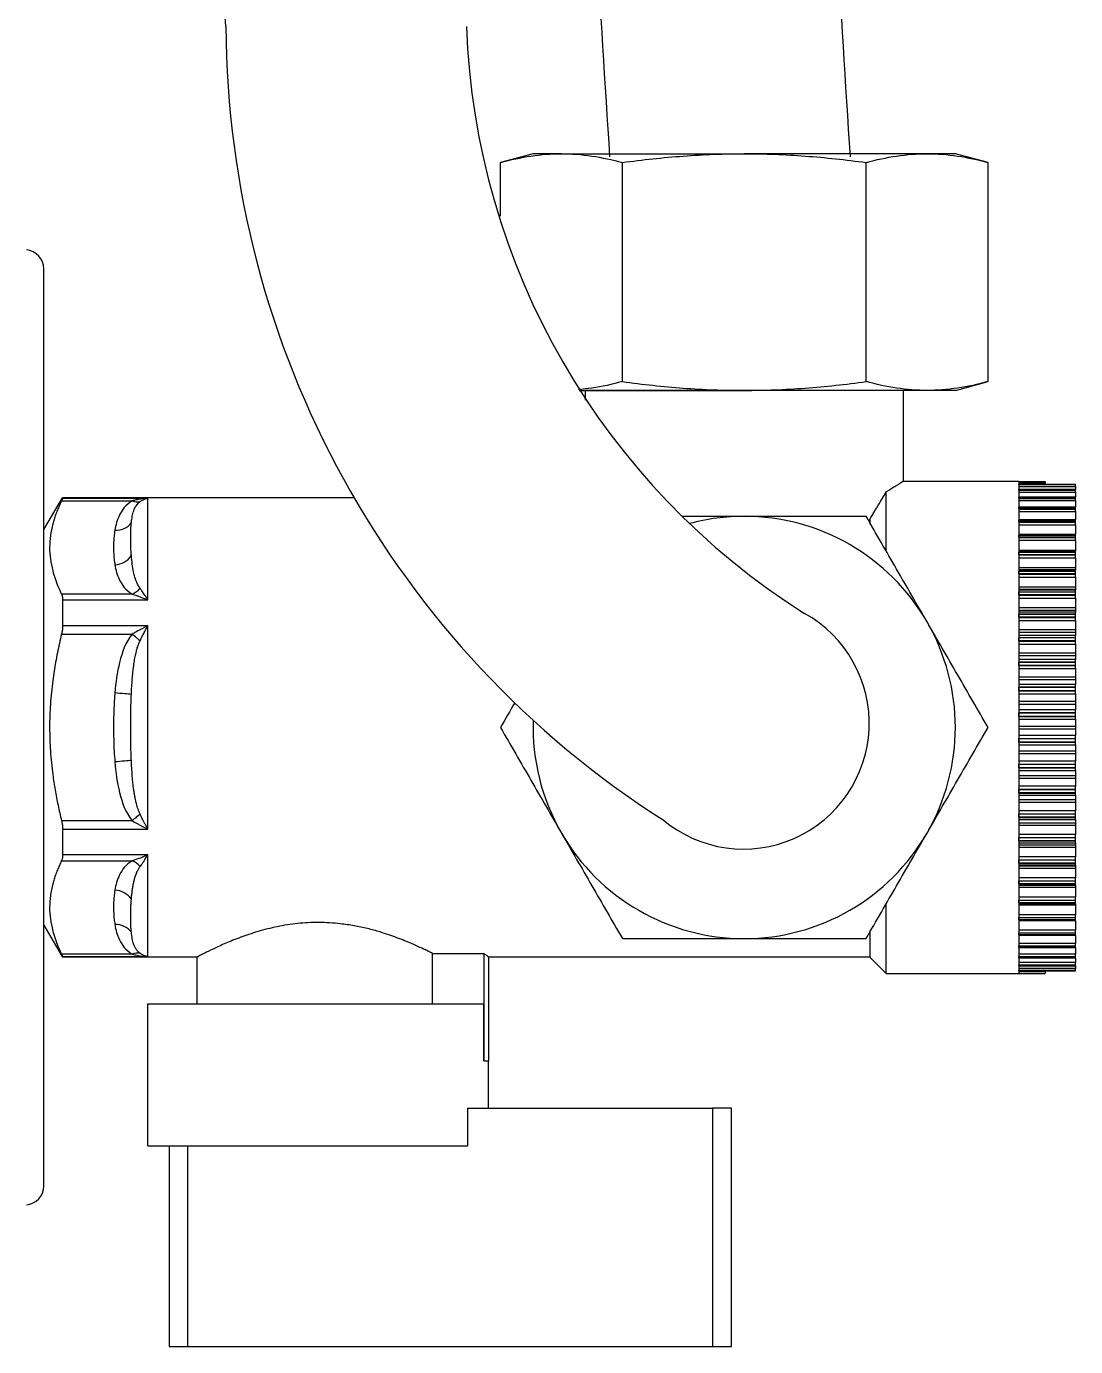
# Model space of a CAD drawing. Extents: x 2670 to 5532, y 31 to 2464.
# Drawn here: x 2901 to 2956.4, y 1462.2 to 1532 of the extents above; entities that cross this region are included whole.
import ezdxf

# ---------------------------------------------------------------- set-up
doc = ezdxf.new("R2010")
doc.units = 0
doc.header["$LTSCALE"] = 20
doc.header["$MEASUREMENT"] = 0
doc.layers.add('4', color=4, linetype='CONTINUOUS')

msp = doc.modelspace()

# ---------------------------------------------------------------- linework, layer by layer
at = {"layer": '4'}
for p, q in [((2927.79, 1525.233), (2926.066, 1524.771)), ((2929.284, 1525.233), (2927.79, 1525.233)), ((2929.284, 1525.233), (2938.94, 1525.233)), ((2948.597, 1525.233), (2938.94, 1525.233)), ((2950.09, 1525.233), (2948.597, 1525.233)), ((2951.815, 1524.771), (2950.09, 1525.233)), ((2926.066, 1521.928), (2926.066, 1524.771)), ((2932.503, 1513.195), (2932.503, 1524.771)), ((2945.378, 1513.195), (2945.378, 1524.771)), ((2951.815, 1513.195), (2951.815, 1524.771)), ((2901.94, 1470.713), (2901.94, 1519.153)), ((2950.09, 1512.733), (2951.815, 1513.195)), ((2930.219, 1512.733), (2938.94, 1512.733)), ((2947.34, 1512.733), (2930.54, 1512.733)), ((2930.54, 1512.733), (2930.54, 1512.214)), ((2948.597, 1512.733), (2938.94, 1512.733)), ((2947.34, 1512.733), (2947.34, 1507.933)), ((2950.09, 1512.733), (2948.597, 1512.733)), ((2947.34, 1507.933), (2953.44, 1507.933)), ((2953.44, 1507.933), (2953.44, 1481.933)), ((2953.44, 1507.92), (2954.84, 1507.92)), ((2953.44, 1507.91), (2953.44, 1507.92)), ((2953.44, 1507.92), (2954.84, 1507.92)), ((2954.84, 1507.91), (2953.44, 1507.91)), ((2953.44, 1507.909), (2954.84, 1507.909)), ((2953.44, 1507.829), (2954.84, 1507.829)), ((2953.44, 1507.79), (2956.44, 1507.79)), ((2953.44, 1507.789), (2956.44, 1507.789)), ((2953.44, 1507.787), (2956.44, 1507.787)), ((2953.44, 1507.758), (2953.44, 1507.787)), ((2956.44, 1507.758), (2953.44, 1507.758)), ((2953.44, 1507.756), (2956.44, 1507.756)), ((2953.44, 1507.661), (2956.44, 1507.661)), ((2953.44, 1507.521), (2956.44, 1507.521)), ((2953.44, 1507.521), (2953.44, 1507.516)), ((2953.44, 1507.516), (2956.44, 1507.516)), ((2953.44, 1507.516), (2953.44, 1507.514)), ((2953.44, 1507.514), (2956.44, 1507.514)), ((2953.44, 1507.465), (2953.44, 1507.514)), ((2956.44, 1507.465), (2953.44, 1507.465)), ((2953.44, 1507.465), (2953.44, 1507.462)), ((2953.44, 1507.462), (2956.44, 1507.462)), ((2953.44, 1507.462), (2953.44, 1507.355)), ((2954.84, 1507.91), (2954.84, 1507.92)), ((2954.84, 1507.92), (2954.84, 1507.92)), ((2954.84, 1507.91), (2954.84, 1507.909)), ((2954.84, 1507.909), (2954.84, 1507.829)), ((2954.84, 1507.79), (2954.84, 1507.829)), ((2956.44, 1507.789), (2956.44, 1507.79)), ((2956.44, 1507.787), (2956.44, 1507.789)), ((2956.44, 1507.758), (2956.44, 1507.787)), ((2956.44, 1507.756), (2956.44, 1507.758)), ((2956.44, 1507.661), (2956.44, 1507.756)), ((2956.44, 1507.661), (2956.44, 1507.521)), ((2956.44, 1507.516), (2956.44, 1507.521)), ((2956.44, 1507.514), (2956.44, 1507.516)), ((2956.44, 1507.465), (2956.44, 1507.514)), ((2956.44, 1507.462), (2956.44, 1507.465)), ((2956.44, 1507.355), (2956.44, 1507.462)), ((2901.94, 1505.383), (2902.94, 1507.058)), ((2902.884, 1506.901), (2906.619, 1506.901)), ((2918.337, 1507.058), (2902.94, 1507.058)), ((2902.94, 1507.058), (2902.94, 1507.032)), ((2907.44, 1507.032), (2902.94, 1507.032)), ((2907.44, 1501.664), (2907.44, 1507.032)), ((2946.44, 1504.243), (2946.44, 1507.37)), ((2953.44, 1507.355), (2956.44, 1507.355)), ((2953.44, 1507.116), (2956.44, 1507.116)), ((2953.44, 1507.116), (2953.44, 1507.106)), ((2953.44, 1507.106), (2956.44, 1507.106)), ((2953.44, 1507.106), (2953.44, 1507.103)), ((2953.44, 1507.103), (2956.44, 1507.103)), ((2953.44, 1507.035), (2953.44, 1507.103)), ((2956.44, 1507.035), (2953.44, 1507.035)), ((2953.44, 1507.035), (2953.44, 1507.032)), ((2953.44, 1507.032), (2956.44, 1507.032)), ((2953.44, 1507.032), (2953.44, 1506.912)), ((2953.44, 1506.912), (2956.44, 1506.912)), ((2956.44, 1507.355), (2956.44, 1507.116)), ((2956.44, 1507.106), (2956.44, 1507.116)), ((2956.44, 1507.103), (2956.44, 1507.106)), ((2956.44, 1507.035), (2956.44, 1507.103)), ((2956.44, 1507.032), (2956.44, 1507.035)), ((2956.44, 1506.912), (2956.44, 1507.032)), ((2956.44, 1506.912), (2956.44, 1506.58)), ((2953.44, 1506.58), (2956.44, 1506.58)), ((2953.44, 1506.58), (2953.44, 1506.563)), ((2953.44, 1506.563), (2956.44, 1506.563)), ((2953.44, 1506.563), (2953.44, 1506.559)), ((2953.44, 1506.559), (2956.44, 1506.559)), ((2953.44, 1506.473), (2953.44, 1506.559)), ((2956.44, 1506.473), (2953.44, 1506.473)), ((2953.44, 1506.473), (2953.44, 1506.468)), ((2953.44, 1506.468), (2956.44, 1506.468)), ((2953.44, 1506.468), (2953.44, 1506.338)), ((2953.44, 1506.338), (2956.44, 1506.338)), ((2956.44, 1506.563), (2956.44, 1506.58)), ((2956.44, 1506.559), (2956.44, 1506.563)), ((2956.44, 1506.473), (2956.44, 1506.559)), ((2956.44, 1506.468), (2956.44, 1506.473)), ((2956.44, 1506.338), (2956.44, 1506.468)), ((2956.44, 1506.338), (2956.44, 1505.919)), ((2945.565, 1505.903), (2945.565, 1505.758)), ((2953.44, 1505.919), (2956.44, 1505.919)), ((2953.44, 1505.919), (2953.44, 1505.892)), ((2953.44, 1505.892), (2956.44, 1505.892)), ((2953.44, 1505.892), (2953.44, 1505.887)), ((2953.44, 1505.887), (2956.44, 1505.887)), ((2953.44, 1505.784), (2953.44, 1505.887)), ((2956.44, 1505.784), (2953.44, 1505.784)), ((2953.44, 1505.784), (2953.44, 1505.779)), ((2953.44, 1505.779), (2956.44, 1505.779)), ((2953.44, 1505.779), (2953.44, 1505.639)), ((2953.44, 1505.639), (2956.44, 1505.639)), ((2956.44, 1505.892), (2956.44, 1505.919)), ((2956.44, 1505.887), (2956.44, 1505.892)), ((2956.44, 1505.784), (2956.44, 1505.887)), ((2956.44, 1505.779), (2956.44, 1505.784)), ((2956.44, 1505.639), (2956.44, 1505.779)), ((2956.44, 1505.639), (2956.44, 1505.139)), ((2953.44, 1505.139), (2956.44, 1505.139)), ((2953.44, 1505.139), (2953.44, 1505.101)), ((2953.44, 1505.101), (2956.44, 1505.101)), ((2953.44, 1505.101), (2953.44, 1505.095)), ((2953.44, 1505.095), (2956.44, 1505.095)), ((2953.44, 1504.976), (2953.44, 1505.095)), ((2956.44, 1504.976), (2953.44, 1504.976)), ((2953.44, 1504.976), (2953.44, 1504.97)), ((2953.44, 1504.97), (2956.44, 1504.97)), ((2953.44, 1504.97), (2953.44, 1504.823)), ((2953.44, 1504.823), (2956.44, 1504.823)), ((2956.44, 1505.101), (2956.44, 1505.139)), ((2956.44, 1505.095), (2956.44, 1505.101)), ((2956.44, 1504.976), (2956.44, 1505.095)), ((2956.44, 1504.97), (2956.44, 1504.976)), ((2956.44, 1504.823), (2956.44, 1504.97)), ((2956.44, 1504.823), (2956.44, 1504.296)), ((2953.44, 1504.296), (2956.44, 1504.296)), ((2953.44, 1504.25), (2956.44, 1504.25)), ((2953.44, 1504.25), (2953.44, 1504.198)), ((2953.44, 1504.198), (2956.44, 1504.198)), ((2953.44, 1504.198), (2953.44, 1504.192)), ((2953.44, 1504.192), (2956.44, 1504.192)), ((2953.44, 1504.058), (2953.44, 1504.192)), ((2956.44, 1504.058), (2953.44, 1504.058)), ((2953.44, 1504.058), (2953.44, 1504.051)), ((2953.44, 1504.051), (2956.44, 1504.051)), ((2953.44, 1504.051), (2953.44, 1503.898)), ((2956.44, 1504.296), (2956.44, 1504.25)), ((2956.44, 1504.198), (2956.44, 1504.25)), ((2956.44, 1504.192), (2956.44, 1504.198)), ((2956.44, 1504.058), (2956.44, 1504.192)), ((2956.44, 1504.051), (2956.44, 1504.058)), ((2956.44, 1503.898), (2956.44, 1504.051)), ((2953.44, 1503.898), (2956.44, 1503.898)), ((2953.44, 1503.374), (2956.44, 1503.374)), ((2956.44, 1503.898), (2956.44, 1503.374)), ((2956.44, 1503.374), (2956.44, 1503.264)), ((2953.44, 1503.264), (2956.44, 1503.264)), ((2956.44, 1503.261), (2953.44, 1503.261)), ((2953.44, 1503.261), (2953.44, 1503.195)), ((2953.44, 1503.195), (2956.44, 1503.195)), ((2953.44, 1503.195), (2953.44, 1503.188)), ((2953.44, 1503.188), (2956.44, 1503.188)), ((2953.44, 1503.04), (2953.44, 1503.188)), ((2956.44, 1503.04), (2953.44, 1503.04)), ((2953.44, 1503.04), (2953.44, 1503.033)), ((2953.44, 1503.033), (2956.44, 1503.033)), ((2953.44, 1503.033), (2953.44, 1502.875)), ((2953.44, 1502.875), (2956.44, 1502.875)), ((2956.44, 1503.264), (2956.44, 1503.261)), ((2956.44, 1503.195), (2956.44, 1503.261)), ((2956.44, 1503.188), (2956.44, 1503.195)), ((2956.44, 1503.04), (2956.44, 1503.188)), ((2956.44, 1503.033), (2956.44, 1503.04)), ((2956.44, 1502.875), (2956.44, 1503.033)), ((2956.44, 1502.875), (2956.44, 1502.359)), ((2906.619, 1501.975), (2902.884, 1501.975)), ((2953.44, 1502.359), (2956.44, 1502.359)), ((2953.44, 1502.24), (2956.44, 1502.24)), ((2956.44, 1502.181), (2953.44, 1502.181)), ((2953.44, 1502.181), (2953.44, 1502.1)), ((2953.44, 1502.1), (2956.44, 1502.1)), ((2953.44, 1502.1), (2953.44, 1502.093)), ((2953.44, 1502.093), (2956.44, 1502.093)), ((2953.44, 1501.933), (2953.44, 1502.093)), ((2956.44, 1501.933), (2953.44, 1501.933)), ((2953.44, 1501.933), (2953.44, 1501.926)), ((2953.44, 1501.926), (2956.44, 1501.926)), ((2953.44, 1501.926), (2953.44, 1501.765)), ((2956.44, 1502.359), (2956.44, 1502.24)), ((2956.44, 1502.24), (2956.44, 1502.181)), ((2956.44, 1502.1), (2956.44, 1502.181)), ((2956.44, 1502.093), (2956.44, 1502.1)), ((2956.44, 1501.933), (2956.44, 1502.093)), ((2956.44, 1501.926), (2956.44, 1501.933)), ((2956.44, 1501.765), (2956.44, 1501.926)), ((2902.94, 1501.664), (2907.44, 1501.664)), ((2902.94, 1501.664), (2902.94, 1500.302)), ((2953.44, 1501.765), (2956.44, 1501.765)), ((2953.44, 1501.263), (2956.44, 1501.263)), ((2956.44, 1501.765), (2956.44, 1501.263)), ((2956.44, 1501.263), (2956.44, 1501.135)), ((2953.44, 1501.135), (2956.44, 1501.135)), ((2956.44, 1501.023), (2953.44, 1501.023)), ((2953.44, 1501.023), (2953.44, 1500.927)), ((2953.44, 1500.927), (2956.44, 1500.927)), ((2953.44, 1500.927), (2953.44, 1500.919)), ((2953.44, 1500.919), (2956.44, 1500.919)), ((2953.44, 1500.75), (2953.44, 1500.919)), ((2956.44, 1500.75), (2953.44, 1500.75)), ((2953.44, 1500.75), (2953.44, 1500.742)), ((2953.44, 1500.742), (2956.44, 1500.742)), ((2953.44, 1500.742), (2953.44, 1500.58)), ((2953.44, 1500.58), (2956.44, 1500.58)), ((2956.44, 1501.135), (2956.44, 1501.023)), ((2956.44, 1500.927), (2956.44, 1501.023)), ((2956.44, 1500.919), (2956.44, 1500.927)), ((2956.44, 1500.75), (2956.44, 1500.919)), ((2956.44, 1500.742), (2956.44, 1500.75)), ((2956.44, 1500.58), (2956.44, 1500.742)), ((2956.44, 1500.58), (2956.44, 1500.098)), ((2902.884, 1499.859), (2906.619, 1499.859)), ((2907.44, 1500.302), (2902.94, 1500.302)), ((2907.44, 1489.564), (2907.44, 1500.302)), ((2953.44, 1500.098), (2956.44, 1500.098)), ((2953.44, 1499.963), (2956.44, 1499.963)), ((2956.44, 1499.797), (2953.44, 1499.797)), ((2953.44, 1499.797), (2953.44, 1499.689)), ((2956.44, 1500.098), (2956.44, 1499.963)), ((2956.44, 1499.963), (2956.44, 1499.797)), ((2956.44, 1499.689), (2956.44, 1499.797)), ((2953.44, 1499.689), (2956.44, 1499.689)), ((2953.44, 1499.689), (2953.44, 1499.68)), ((2953.44, 1499.68), (2956.44, 1499.68)), ((2953.44, 1499.503), (2953.44, 1499.68)), ((2956.44, 1499.503), (2953.44, 1499.503)), ((2953.44, 1499.503), (2953.44, 1499.494)), ((2953.44, 1499.494), (2956.44, 1499.494)), ((2953.44, 1499.494), (2953.44, 1499.334)), ((2953.44, 1499.334), (2956.44, 1499.334)), ((2956.44, 1499.68), (2956.44, 1499.689)), ((2956.44, 1499.503), (2956.44, 1499.68)), ((2956.44, 1499.494), (2956.44, 1499.503)), ((2956.44, 1499.334), (2956.44, 1499.494)), ((2956.44, 1499.334), (2956.44, 1498.876)), ((2953.44, 1498.876), (2956.44, 1498.876)), ((2953.44, 1498.735), (2956.44, 1498.735)), ((2956.44, 1498.518), (2953.44, 1498.518)), ((2953.44, 1498.518), (2953.44, 1498.398)), ((2953.44, 1498.398), (2956.44, 1498.398)), ((2953.44, 1498.398), (2953.44, 1498.389)), ((2953.44, 1498.389), (2956.44, 1498.389)), ((2953.44, 1498.206), (2953.44, 1498.389)), ((2956.44, 1498.876), (2956.44, 1498.735)), ((2956.44, 1498.735), (2956.44, 1498.518)), ((2956.44, 1498.398), (2956.44, 1498.518)), ((2956.44, 1498.389), (2956.44, 1498.398)), ((2956.44, 1498.206), (2956.44, 1498.389)), ((2956.44, 1498.206), (2953.44, 1498.206)), ((2953.44, 1498.206), (2953.44, 1498.197)), ((2953.44, 1498.197), (2956.44, 1498.197)), ((2953.44, 1498.197), (2953.44, 1498.039)), ((2953.44, 1498.039), (2956.44, 1498.039)), ((2956.44, 1498.197), (2956.44, 1498.206)), ((2956.44, 1498.039), (2956.44, 1498.197)), ((2956.44, 1498.039), (2956.44, 1497.611)), ((2953.44, 1497.611), (2956.44, 1497.611)), ((2953.44, 1497.466), (2956.44, 1497.466)), ((2956.44, 1497.2), (2953.44, 1497.2)), ((2953.44, 1497.2), (2953.44, 1497.069)), ((2953.44, 1497.069), (2956.44, 1497.069)), ((2953.44, 1497.069), (2953.44, 1497.06)), ((2953.44, 1497.06), (2956.44, 1497.06)), ((2953.44, 1496.873), (2953.44, 1497.06)), ((2956.44, 1497.611), (2956.44, 1497.466)), ((2956.44, 1497.466), (2956.44, 1497.2)), ((2956.44, 1497.069), (2956.44, 1497.2)), ((2956.44, 1497.06), (2956.44, 1497.069)), ((2956.44, 1496.873), (2956.44, 1497.06)), ((2956.44, 1496.873), (2953.44, 1496.873)), ((2953.44, 1496.873), (2953.44, 1496.864)), ((2953.44, 1496.864), (2956.44, 1496.864)), ((2953.44, 1496.864), (2953.44, 1496.71)), ((2953.44, 1496.71), (2956.44, 1496.71)), ((2953.44, 1496.316), (2956.44, 1496.316)), ((2956.44, 1496.864), (2956.44, 1496.873)), ((2956.44, 1496.71), (2956.44, 1496.864)), ((2956.44, 1496.71), (2956.44, 1496.316)), ((2956.44, 1496.316), (2956.44, 1496.169)), ((2953.44, 1496.169), (2956.44, 1496.169)), ((2956.44, 1495.857), (2953.44, 1495.857)), ((2953.44, 1495.857), (2953.44, 1495.717)), ((2953.44, 1495.717), (2956.44, 1495.717)), ((2953.44, 1495.717), (2953.44, 1495.708)), ((2953.44, 1495.708), (2956.44, 1495.708)), ((2953.44, 1495.518), (2953.44, 1495.708)), ((2956.44, 1496.169), (2956.44, 1495.857)), ((2956.44, 1495.717), (2956.44, 1495.857)), ((2956.44, 1495.708), (2956.44, 1495.717)), ((2956.44, 1495.518), (2956.44, 1495.708)), ((2956.44, 1495.518), (2953.44, 1495.518)), ((2953.44, 1495.518), (2953.44, 1495.509)), ((2953.44, 1495.509), (2956.44, 1495.509)), ((2953.44, 1495.509), (2953.44, 1495.362)), ((2953.44, 1495.362), (2956.44, 1495.362)), ((2953.44, 1495.007), (2956.44, 1495.007)), ((2956.44, 1495.509), (2956.44, 1495.518)), ((2956.44, 1495.362), (2956.44, 1495.509)), ((2956.44, 1495.362), (2956.44, 1495.007)), ((2956.44, 1495.007), (2956.44, 1494.859)), ((2953.44, 1494.859), (2956.44, 1494.859)), ((2956.44, 1494.504), (2953.44, 1494.504)), ((2953.44, 1494.504), (2953.44, 1494.356)), ((2953.44, 1494.356), (2956.44, 1494.356)), ((2953.44, 1494.356), (2953.44, 1494.347)), ((2953.44, 1494.347), (2956.44, 1494.347)), ((2953.44, 1494.158), (2953.44, 1494.347)), ((2956.44, 1494.859), (2956.44, 1494.504)), ((2956.44, 1494.356), (2956.44, 1494.504)), ((2956.44, 1494.347), (2956.44, 1494.356)), ((2956.44, 1494.158), (2956.44, 1494.347)), ((2956.44, 1494.158), (2953.44, 1494.158)), ((2953.44, 1494.158), (2953.44, 1494.149)), ((2953.44, 1494.149), (2956.44, 1494.149)), ((2953.44, 1494.149), (2953.44, 1494.009)), ((2953.44, 1494.009), (2956.44, 1494.009)), ((2953.44, 1493.696), (2956.44, 1493.696)), ((2953.44, 1493.549), (2956.44, 1493.549)), ((2956.44, 1494.149), (2956.44, 1494.158)), ((2956.44, 1494.009), (2956.44, 1494.149)), ((2956.44, 1494.009), (2956.44, 1493.696)), ((2956.44, 1493.696), (2956.44, 1493.549)), ((2956.44, 1493.549), (2956.44, 1493.156)), ((2956.44, 1493.156), (2953.44, 1493.156)), ((2953.44, 1493.156), (2953.44, 1493.002)), ((2953.44, 1493.002), (2956.44, 1493.002)), ((2953.44, 1493.002), (2953.44, 1492.993)), ((2953.44, 1492.993), (2956.44, 1492.993)), ((2953.44, 1492.806), (2953.44, 1492.993)), ((2956.44, 1493.002), (2956.44, 1493.156)), ((2956.44, 1492.993), (2956.44, 1493.002)), ((2956.44, 1492.806), (2956.44, 1492.993)), ((2956.44, 1492.806), (2953.44, 1492.806)), ((2953.44, 1492.806), (2953.44, 1492.797)), ((2953.44, 1492.797), (2956.44, 1492.797)), ((2953.44, 1492.797), (2953.44, 1492.666)), ((2953.44, 1492.666), (2956.44, 1492.666)), ((2953.44, 1492.4), (2956.44, 1492.4)), ((2953.44, 1492.255), (2956.44, 1492.255)), ((2956.44, 1492.797), (2956.44, 1492.806)), ((2956.44, 1492.666), (2956.44, 1492.797)), ((2956.44, 1492.666), (2956.44, 1492.4)), ((2956.44, 1492.4), (2956.44, 1492.255)), ((2956.44, 1492.255), (2956.44, 1491.827)), ((2956.44, 1491.827), (2953.44, 1491.827)), ((2953.44, 1491.827), (2953.44, 1491.669)), ((2953.44, 1491.669), (2956.44, 1491.669)), ((2953.44, 1491.669), (2953.44, 1491.66)), ((2953.44, 1491.66), (2956.44, 1491.66)), ((2953.44, 1491.477), (2953.44, 1491.66)), ((2956.44, 1491.477), (2953.44, 1491.477)), ((2953.44, 1491.477), (2953.44, 1491.468)), ((2953.44, 1491.468), (2956.44, 1491.468)), ((2953.44, 1491.468), (2953.44, 1491.348)), ((2956.44, 1491.669), (2956.44, 1491.827)), ((2956.44, 1491.66), (2956.44, 1491.669)), ((2956.44, 1491.477), (2956.44, 1491.66)), ((2956.44, 1491.468), (2956.44, 1491.477)), ((2956.44, 1491.348), (2956.44, 1491.468)), ((2953.44, 1491.348), (2956.44, 1491.348)), ((2953.44, 1491.13), (2956.44, 1491.13)), ((2953.44, 1490.99), (2956.44, 1490.99)), ((2956.44, 1491.348), (2956.44, 1491.13)), ((2956.44, 1491.13), (2956.44, 1490.99)), ((2956.44, 1490.99), (2956.44, 1490.532)), ((2956.44, 1490.532), (2953.44, 1490.532)), ((2953.44, 1490.532), (2953.44, 1490.371)), ((2953.44, 1490.371), (2956.44, 1490.371)), ((2953.44, 1490.371), (2953.44, 1490.363)), ((2953.44, 1490.363), (2956.44, 1490.363)), ((2953.44, 1490.186), (2953.44, 1490.363)), ((2956.44, 1490.186), (2953.44, 1490.186)), ((2953.44, 1490.186), (2953.44, 1490.177)), ((2953.44, 1490.177), (2956.44, 1490.177)), ((2953.44, 1490.177), (2953.44, 1490.069)), ((2953.44, 1490.069), (2956.44, 1490.069)), ((2956.44, 1490.371), (2956.44, 1490.532)), ((2956.44, 1490.363), (2956.44, 1490.371)), ((2956.44, 1490.186), (2956.44, 1490.363)), ((2956.44, 1490.177), (2956.44, 1490.186)), ((2956.44, 1490.069), (2956.44, 1490.177)), ((2956.44, 1490.069), (2956.44, 1489.903)), ((2906.619, 1490.007), (2902.884, 1490.007)), ((2902.94, 1489.564), (2907.44, 1489.564)), ((2902.94, 1489.564), (2902.94, 1488.202)), ((2953.44, 1489.903), (2956.44, 1489.903)), ((2953.44, 1489.768), (2956.44, 1489.768)), ((2956.44, 1489.903), (2956.44, 1489.768)), ((2956.44, 1489.768), (2956.44, 1489.286)), ((2956.44, 1489.286), (2953.44, 1489.286)), ((2953.44, 1489.286), (2953.44, 1489.124)), ((2953.44, 1489.124), (2956.44, 1489.124)), ((2953.44, 1489.124), (2953.44, 1489.116)), ((2953.44, 1489.116), (2956.44, 1489.116)), ((2953.44, 1488.947), (2953.44, 1489.116)), ((2956.44, 1488.947), (2953.44, 1488.947)), ((2953.44, 1488.947), (2953.44, 1488.939)), ((2953.44, 1488.939), (2956.44, 1488.939)), ((2953.44, 1488.939), (2953.44, 1488.843)), ((2953.44, 1488.843), (2956.44, 1488.843)), ((2953.44, 1488.731), (2956.44, 1488.731)), ((2956.44, 1489.124), (2956.44, 1489.286)), ((2956.44, 1489.116), (2956.44, 1489.124)), ((2956.44, 1488.947), (2956.44, 1489.116)), ((2956.44, 1488.939), (2956.44, 1488.947)), ((2956.44, 1488.843), (2956.44, 1488.939)), ((2956.44, 1488.843), (2956.44, 1488.731)), ((2956.44, 1488.731), (2956.44, 1488.603)), ((2907.44, 1488.202), (2902.94, 1488.202)), ((2907.44, 1482.833), (2907.44, 1488.202)), ((2953.44, 1488.603), (2956.44, 1488.603)), ((2956.44, 1488.101), (2953.44, 1488.101)), ((2953.44, 1488.101), (2953.44, 1487.94)), ((2953.44, 1487.94), (2956.44, 1487.94)), ((2953.44, 1487.94), (2953.44, 1487.933)), ((2953.44, 1487.933), (2956.44, 1487.933)), ((2953.44, 1487.773), (2953.44, 1487.933)), ((2956.44, 1488.603), (2956.44, 1488.101)), ((2956.44, 1487.94), (2956.44, 1488.101)), ((2956.44, 1487.933), (2956.44, 1487.94)), ((2956.44, 1487.773), (2956.44, 1487.933)), ((2902.884, 1487.891), (2906.619, 1487.891)), ((2956.44, 1487.773), (2953.44, 1487.773)), ((2953.44, 1487.773), (2953.44, 1487.766)), ((2953.44, 1487.766), (2956.44, 1487.766)), ((2953.44, 1487.766), (2953.44, 1487.685)), ((2953.44, 1487.685), (2956.44, 1487.685)), ((2953.44, 1487.626), (2956.44, 1487.626)), ((2953.44, 1487.507), (2956.44, 1487.507)), ((2956.44, 1487.766), (2956.44, 1487.773)), ((2956.44, 1487.685), (2956.44, 1487.766)), ((2956.44, 1487.685), (2956.44, 1487.626)), ((2956.44, 1487.626), (2956.44, 1487.507)), ((2956.44, 1487.507), (2956.44, 1486.991)), ((2956.44, 1486.991), (2953.44, 1486.991)), ((2953.44, 1486.991), (2953.44, 1486.833)), ((2953.44, 1486.833), (2956.44, 1486.833)), ((2953.44, 1486.833), (2953.44, 1486.826)), ((2953.44, 1486.826), (2956.44, 1486.826)), ((2953.44, 1486.678), (2953.44, 1486.826)), ((2956.44, 1486.678), (2953.44, 1486.678)), ((2953.44, 1486.678), (2953.44, 1486.671)), ((2953.44, 1486.671), (2956.44, 1486.671)), ((2953.44, 1486.671), (2953.44, 1486.605)), ((2953.44, 1486.605), (2956.44, 1486.605)), ((2953.44, 1486.602), (2956.44, 1486.602)), ((2956.44, 1486.833), (2956.44, 1486.991)), ((2956.44, 1486.826), (2956.44, 1486.833)), ((2956.44, 1486.678), (2956.44, 1486.826)), ((2956.44, 1486.671), (2956.44, 1486.678)), ((2956.44, 1486.605), (2956.44, 1486.671)), ((2956.44, 1486.605), (2956.44, 1486.602)), ((2956.44, 1486.602), (2956.44, 1486.492)), ((2953.44, 1486.492), (2956.44, 1486.492)), ((2956.44, 1485.968), (2953.44, 1485.968)), ((2953.44, 1485.968), (2953.44, 1485.815)), ((2956.44, 1486.492), (2956.44, 1485.968)), ((2956.44, 1485.815), (2956.44, 1485.968)), ((2946.44, 1481.933), (2946.44, 1485.623)), ((2953.44, 1485.815), (2956.44, 1485.815)), ((2953.44, 1485.815), (2953.44, 1485.808)), ((2953.44, 1485.808), (2956.44, 1485.808)), ((2953.44, 1485.674), (2953.44, 1485.808)), ((2956.44, 1485.674), (2953.44, 1485.674)), ((2953.44, 1485.674), (2953.44, 1485.667)), ((2953.44, 1485.667), (2956.44, 1485.667)), ((2953.44, 1485.667), (2953.44, 1485.616)), ((2956.44, 1485.616), (2953.44, 1485.616)), ((2953.44, 1485.57), (2956.44, 1485.57)), ((2956.44, 1485.808), (2956.44, 1485.815)), ((2956.44, 1485.674), (2956.44, 1485.808)), ((2956.44, 1485.667), (2956.44, 1485.674)), ((2956.44, 1485.616), (2956.44, 1485.667)), ((2956.44, 1485.616), (2956.44, 1485.57)), ((2956.44, 1485.57), (2956.44, 1485.043)), ((2901.94, 1484.483), (2902.94, 1482.808)), ((2956.44, 1485.043), (2953.44, 1485.043)), ((2953.44, 1485.043), (2953.44, 1484.896)), ((2953.44, 1484.896), (2956.44, 1484.896)), ((2953.44, 1484.896), (2953.44, 1484.89)), ((2953.44, 1484.89), (2956.44, 1484.89)), ((2953.44, 1484.771), (2953.44, 1484.89)), ((2956.44, 1484.771), (2953.44, 1484.771)), ((2953.44, 1484.771), (2953.44, 1484.765)), ((2953.44, 1484.765), (2956.44, 1484.765)), ((2953.44, 1484.765), (2953.44, 1484.727)), ((2956.44, 1484.727), (2953.44, 1484.727)), ((2956.44, 1484.896), (2956.44, 1485.043)), ((2956.44, 1484.89), (2956.44, 1484.896)), ((2956.44, 1484.771), (2956.44, 1484.89)), ((2956.44, 1484.765), (2956.44, 1484.771)), ((2956.44, 1484.727), (2956.44, 1484.765)), ((2956.44, 1484.727), (2956.44, 1484.227)), ((2945.565, 1484.108), (2945.565, 1482.808)), ((2956.44, 1484.227), (2953.44, 1484.227)), ((2953.44, 1484.227), (2953.44, 1484.087)), ((2953.44, 1484.087), (2956.44, 1484.087)), ((2953.44, 1484.087), (2953.44, 1484.082)), ((2953.44, 1484.082), (2956.44, 1484.082)), ((2953.44, 1483.979), (2953.44, 1484.082)), ((2956.44, 1483.979), (2953.44, 1483.979)), ((2953.44, 1483.979), (2953.44, 1483.974)), ((2953.44, 1483.974), (2956.44, 1483.974)), ((2953.44, 1483.974), (2953.44, 1483.947)), ((2956.44, 1483.947), (2953.44, 1483.947)), ((2956.44, 1484.087), (2956.44, 1484.227)), ((2956.44, 1484.082), (2956.44, 1484.087)), ((2956.44, 1483.979), (2956.44, 1484.082)), ((2956.44, 1483.974), (2956.44, 1483.979)), ((2956.44, 1483.947), (2956.44, 1483.974)), ((2956.44, 1483.947), (2956.44, 1483.528)), ((2956.44, 1483.528), (2953.44, 1483.528)), ((2953.44, 1483.528), (2953.44, 1483.398)), ((2953.44, 1483.398), (2956.44, 1483.398)), ((2953.44, 1483.398), (2953.44, 1483.393)), ((2953.44, 1483.393), (2956.44, 1483.393)), ((2953.44, 1483.307), (2953.44, 1483.393)), ((2956.44, 1483.307), (2953.44, 1483.307)), ((2953.44, 1483.307), (2953.44, 1483.303)), ((2953.44, 1483.303), (2956.44, 1483.303)), ((2953.44, 1483.303), (2953.44, 1483.286)), ((2956.44, 1483.286), (2953.44, 1483.286)), ((2956.44, 1483.398), (2956.44, 1483.528)), ((2956.44, 1483.393), (2956.44, 1483.398)), ((2956.44, 1483.307), (2956.44, 1483.393)), ((2956.44, 1483.303), (2956.44, 1483.307)), ((2956.44, 1483.286), (2956.44, 1483.303)), ((2956.44, 1483.286), (2956.44, 1482.954)), ((2906.619, 1482.965), (2902.884, 1482.965)), ((2902.94, 1482.833), (2907.44, 1482.833)), ((2902.94, 1482.833), (2902.94, 1482.808)), ((2910.04, 1482.808), (2902.94, 1482.808)), ((2910.04, 1480.333), (2910.04, 1482.808)), ((2922.469, 1483), (2925.18, 1483)), ((2922.469, 1480.333), (2922.469, 1483)), ((2925.18, 1483), (2925.18, 1477.333)), ((2925.44, 1482.809), (2925.44, 1477.333)), ((2945.565, 1482.808), (2925.441, 1482.808)), ((2945.565, 1482.808), (2946.44, 1481.933)), ((2956.44, 1482.954), (2953.44, 1482.954)), ((2953.44, 1482.954), (2953.44, 1482.834)), ((2953.44, 1482.834), (2956.44, 1482.834)), ((2953.44, 1482.834), (2953.44, 1482.831)), ((2953.44, 1482.831), (2956.44, 1482.831)), ((2953.44, 1482.763), (2953.44, 1482.831)), ((2956.44, 1482.763), (2953.44, 1482.763)), ((2953.44, 1482.763), (2953.44, 1482.76)), ((2953.44, 1482.76), (2956.44, 1482.76)), ((2953.44, 1482.76), (2953.44, 1482.75)), ((2956.44, 1482.75), (2953.44, 1482.75)), ((2956.44, 1482.511), (2953.44, 1482.511)), ((2953.44, 1482.511), (2953.44, 1482.403)), ((2953.44, 1482.403), (2956.44, 1482.403)), ((2953.44, 1482.403), (2953.44, 1482.401)), ((2953.44, 1482.401), (2956.44, 1482.401)), ((2953.44, 1482.352), (2953.44, 1482.401)), ((2956.44, 1482.352), (2953.44, 1482.352)), ((2953.44, 1482.352), (2953.44, 1482.35)), ((2956.44, 1482.834), (2956.44, 1482.954)), ((2956.44, 1482.831), (2956.44, 1482.834)), ((2956.44, 1482.763), (2956.44, 1482.831)), ((2956.44, 1482.76), (2956.44, 1482.763)), ((2956.44, 1482.75), (2956.44, 1482.76)), ((2956.44, 1482.75), (2956.44, 1482.511)), ((2956.44, 1482.403), (2956.44, 1482.511)), ((2956.44, 1482.401), (2956.44, 1482.403)), ((2956.44, 1482.352), (2956.44, 1482.401)), ((2956.44, 1482.35), (2956.44, 1482.352)), ((2946.44, 1481.933), (2953.44, 1481.933)), ((2953.44, 1482.35), (2956.44, 1482.35)), ((2953.44, 1482.35), (2953.44, 1482.345)), ((2956.44, 1482.345), (2953.44, 1482.345)), ((2956.44, 1482.204), (2953.44, 1482.204)), ((2953.44, 1482.11), (2956.44, 1482.11)), ((2953.44, 1482.108), (2956.44, 1482.108)), ((2953.44, 1482.078), (2953.44, 1482.108)), ((2956.44, 1482.078), (2953.44, 1482.078)), ((2953.44, 1482.077), (2956.44, 1482.077)), ((2956.44, 1482.076), (2953.44, 1482.076)), ((2954.84, 1482.037), (2953.44, 1482.037)), ((2953.44, 1481.957), (2954.84, 1481.957)), ((2953.44, 1481.956), (2954.84, 1481.956)), ((2953.44, 1481.946), (2953.44, 1481.956)), ((2954.84, 1481.946), (2953.44, 1481.946)), ((2953.44, 1481.946), (2954.84, 1481.946)), ((2954.84, 1482.037), (2954.84, 1482.076)), ((2954.84, 1482.037), (2954.84, 1481.957)), ((2954.84, 1481.957), (2954.84, 1481.956)), ((2954.84, 1481.946), (2954.84, 1481.956)), ((2954.84, 1481.946), (2954.84, 1481.946)), ((2956.44, 1482.345), (2956.44, 1482.35)), ((2956.44, 1482.345), (2956.44, 1482.204)), ((2956.44, 1482.11), (2956.44, 1482.204)), ((2956.44, 1482.108), (2956.44, 1482.11)), ((2956.44, 1482.078), (2956.44, 1482.108)), ((2956.44, 1482.077), (2956.44, 1482.078)), ((2956.44, 1482.077), (2956.44, 1482.076)), ((2907.44, 1480.333), (2925.18, 1480.333)), ((2907.44, 1472.833), (2907.44, 1480.333)), ((2925.18, 1477.333), (2925.18, 1480.333)), ((2925.18, 1477.333), (2925.44, 1477.333)), ((2925.44, 1474.833), (2925.44, 1477.333)), ((2924.319, 1474.833), (2924.319, 1472.833)), ((2924.319, 1474.833), (2937.262, 1474.833)), ((2938.262, 1474.833), (2937.262, 1474.833)), ((2937.262, 1474.833), (2937.262, 1462.233)), ((2938.262, 1462.233), (2938.262, 1474.833)), ((2907.44, 1472.833), (2924.319, 1472.833)), ((2908.562, 1472.833), (2908.562, 1462.233)), ((2909.562, 1462.233), (2909.562, 1472.833)), ((2908.562, 1462.233), (2909.562, 1462.233)), ((2909.562, 1462.233), (2937.262, 1462.233)), ((2937.262, 1462.233), (2938.262, 1462.233))]:
    msp.add_line(p, q, dxfattribs=at)
at = {"layer": '4', "flags": 128}
for points in [[(2907.03, 1499.512), (2906.983, 1499.551), (2906.935, 1499.592), (2906.884, 1499.635), (2906.833, 1499.678), (2906.781, 1499.723), (2906.727, 1499.768), (2906.673, 1499.813), (2906.619, 1499.859)], [(2906.571, 1496.679), (2906.499, 1496.686), (2906.413, 1496.693), (2906.315, 1496.701), (2906.205, 1496.711), (2906.087, 1496.721), (2905.962, 1496.731), (2905.833, 1496.742), (2905.701, 1496.754)], [(2906.571, 1493.186), (2906.499, 1493.18), (2906.413, 1493.173), (2906.315, 1493.165), (2906.205, 1493.155), (2906.087, 1493.145), (2905.962, 1493.135), (2905.833, 1493.123), (2905.701, 1493.112)], [(2907.03, 1490.354), (2906.983, 1490.314), (2906.935, 1490.273), (2906.884, 1490.231), (2906.833, 1490.188), (2906.781, 1490.143), (2906.727, 1490.098), (2906.673, 1490.053), (2906.619, 1490.007)]]:
    msp.add_lwpolyline(points, dxfattribs=at)
at = {"layer": '4'}
for centre, radius, start, end in [((2961.554, 1532.178), 49.987, 180.25411, 237.44373), ((2962.545, 1533.361), 38.304, 182.09966, 237.78135), ((2900.94, 1519.153), 1, 0, 85), ((2906.877, 1507.452), 0.609, 244.97106, 284.54699), ((2938.94, 1494.933), 11.15, 90, 105.03453), ((2938.94, 1494.933), 11.15, 30, 90), ((2905.774, 1506.327), 0.982, 265.78191, 324.2863), ((2905.673, 1504.606), 1.079, 271.51736, 326.31469), ((2906.146, 1503.031), 1.157, 294.14538, 319.80867), ((2938.902, 1495.15), 6.64, 230.23086, 60.97324), ((2938.94, 1494.933), 11.15, 330, 30), ((2938.94, 1494.933), 11.15, 178.05426, 210), ((2938.94, 1494.933), 11.15, 210, 270), ((2938.94, 1494.933), 11.15, 270, 330), ((2906.146, 1486.835), 1.157, 40.19133, 65.85462), ((2905.673, 1485.26), 1.079, 33.68531, 88.48264), ((2905.774, 1483.539), 0.982, 35.7137, 94.21809), ((2906.877, 1482.413), 0.609, 75.45301, 115.02894), ((2900.94, 1470.713), 1, 275, 0)]:
    msp.add_arc(centre, radius, start, end, dxfattribs=at)
for points, knots in [([(2911.567, 1531.957), (2907.218, 1592.749), (2910.913, 1616.163), (2915.593, 1637.485), (2917.39, 1643.851), (2917.39, 1643.853), (2917.391, 1643.855), (2917.391, 1643.857), (2918.506, 1647.806), (2919.62, 1651.755), (2920.734, 1655.705), (2922.079, 1660.47), (2923.424, 1665.236), (2924.769, 1670.001)], [0, 0, 0, 0, 46.247919, 66.205503, 66.205503, 66.205503, 66.211381, 66.211381, 66.211381, 78.592075, 78.592075, 78.592075, 93.532059, 93.532059, 93.532059, 93.532059]), ([(2931.845, 1525.072), (2930.853, 1540.647), (2929.432, 1562.942), (2934.113, 1584.264), (2935.909, 1590.63), (2935.91, 1590.632), (2935.91, 1590.634), (2935.911, 1590.636), (2937.025, 1594.585), (2938.14, 1598.534), (2939.254, 1602.483), (2941.174, 1609.287), (2943.094, 1616.091), (2945.014, 1622.894)], [0, 0, 0, 0, 46.247919, 66.205503, 66.205503, 66.205503, 66.211381, 66.211381, 66.211381, 78.592075, 78.592075, 78.592075, 99.921379, 99.921379, 99.921379, 99.921379]), ([(2944.545, 1525.074), (2943.553, 1540.648), (2942.279, 1560.639), (2945.911, 1579.849), (2946.905, 1584.063), (2946.905, 1584.065), (2946.906, 1584.067), (2946.906, 1584.069), (2947.734, 1587.577), (2948.561, 1591.085), (2949.389, 1594.593), (2950.643, 1599.912), (2951.898, 1605.23), (2953.153, 1610.549)], [0, 0, 0, 0, 46.247919, 59.365081, 59.365081, 59.365081, 59.371843, 59.371843, 59.371843, 70.291566, 70.291566, 70.291566, 86.847595, 86.847595, 86.847595, 86.847595]), ([(2926.066, 1524.771), (2926.602, 1524.915), (2927.138, 1525.031), (2928.211, 1525.191), (2928.748, 1525.233), (2929.284, 1525.233)], [0, 0, 0, 0, 0.5, 0.5, 1, 1, 1, 1]), ([(2929.284, 1525.233), (2929.821, 1525.233), (2930.357, 1525.191), (2931.43, 1525.031), (2931.967, 1524.915), (2932.503, 1524.771)], [0, 0, 0, 0, 0.5, 0.5, 1, 1, 1, 1]), ([(2932.503, 1524.771), (2933.573, 1524.914), (2934.649, 1525.031), (2936.796, 1525.191), (2937.869, 1525.233), (2938.94, 1525.233)], [0, 0, 0, 0, 0.5, 0.5, 1, 1, 1, 1]), ([(2938.94, 1525.233), (2940.016, 1525.233), (2941.089, 1525.191), (2943.235, 1525.031), (2944.307, 1524.914), (2945.378, 1524.771)], [0, 0, 0, 0, 0.5, 0.5, 1, 1, 1, 1]), ([(2945.378, 1524.771), (2945.914, 1524.915), (2946.451, 1525.031), (2947.524, 1525.191), (2948.06, 1525.233), (2948.597, 1525.233)], [0, 0, 0, 0, 0.5, 0.5, 1, 1, 1, 1]), ([(2948.597, 1525.233), (2949.133, 1525.233), (2949.67, 1525.191), (2950.742, 1525.031), (2951.279, 1524.915), (2951.815, 1524.771)], [0, 0, 0, 0, 0.5, 0.5, 1, 1, 1, 1]), ([(2932.503, 1513.195), (2931.967, 1513.051), (2931.43, 1512.935), (2930.661, 1512.82), (2930.428, 1512.793), (2930.195, 1512.773)], [0, 0, 0, 0, 0.5, 0.5, 0.7171277, 0.7171277, 0.7171277, 0.7171277]), ([(2932.503, 1513.195), (2933.573, 1513.052), (2934.649, 1512.935), (2936.796, 1512.775), (2937.869, 1512.733), (2938.94, 1512.733)], [0, 0, 0, 0, 0.5, 0.5, 1, 1, 1, 1]), ([(2938.94, 1512.733), (2940.016, 1512.733), (2941.089, 1512.775), (2943.235, 1512.935), (2944.307, 1513.052), (2945.378, 1513.195)], [0, 0, 0, 0, 0.5, 0.5, 1, 1, 1, 1]), ([(2948.597, 1512.733), (2948.06, 1512.733), (2947.524, 1512.775), (2946.451, 1512.935), (2945.914, 1513.051), (2945.378, 1513.195)], [0, 0, 0, 0, 0.5, 0.5, 1, 1, 1, 1]), ([(2951.815, 1513.195), (2951.279, 1513.051), (2950.742, 1512.935), (2949.67, 1512.775), (2949.133, 1512.733), (2948.597, 1512.733)], [0, 0, 0, 0, 0.5, 0.5, 1, 1, 1, 1]), ([(2947.34, 1507.933), (2947.34, 1507.932), (2947.338, 1507.931), (2947.325, 1507.922), (2947.303, 1507.908), (2947.273, 1507.888), (2947.233, 1507.862), (2947.185, 1507.83), (2947.126, 1507.793), (2947.058, 1507.75), (2946.98, 1507.701), (2946.893, 1507.647), (2946.795, 1507.586), (2946.687, 1507.52), (2946.57, 1507.449), (2946.484, 1507.397), (2946.44, 1507.37)], [0, 0, 0, 0, 0.066848, 0.134289, 0.202353, 0.27107, 0.340469, 0.410576, 0.481419, 0.553024, 0.625415, 0.698618, 0.772655, 0.84755, 0.923325, 1, 1, 1, 1]), ([(2902.884, 1506.901), (2902.844, 1506.818), (2902.766, 1506.655), (2902.662, 1506.41), (2902.57, 1506.166), (2902.488, 1505.924), (2902.383, 1505.557), (2902.283, 1505.065), (2902.24, 1504.447), (2902.281, 1503.826), (2902.391, 1503.277), (2902.536, 1502.796), (2902.691, 1502.385), (2902.819, 1502.112), (2902.884, 1501.975)], [0, 0, 0, 0, 0.050992, 0.10129, 0.151031, 0.200363, 0.249445, 0.374361, 0.497963, 0.622345, 0.748337, 0.831061, 0.914715, 1, 1, 1, 1]), ([(2902.94, 1507.032), (2902.94, 1507.03), (2902.939, 1507.024), (2902.932, 1507.005), (2902.921, 1506.979), (2902.905, 1506.944), (2902.891, 1506.915), (2902.884, 1506.901)], [0, 0, 0, 0, 0.199408, 0.397323, 0.595538, 0.795847, 1, 1, 1, 1]), ([(2906.619, 1506.901), (2906.26, 1506.688), (2906.081, 1506.421), (2905.819, 1505.892), (2905.748, 1505.621), (2905.701, 1505.348)], [0, 0, 0, 0, 0.5, 0.5, 1, 1, 1, 1]), ([(2906.571, 1505.754), (2906.578, 1505.813), (2906.591, 1505.929), (2906.618, 1506.09), (2906.651, 1506.238), (2906.692, 1506.375), (2906.741, 1506.498), (2906.798, 1506.609), (2906.864, 1506.706), (2906.938, 1506.79), (2907, 1506.84), (2907.03, 1506.863)], [0, 0, 0, 0, 0.141343, 0.275877, 0.403693, 0.524881, 0.639652, 0.744398, 0.83923, 0.924331, 1, 1, 1, 1]), ([(2907.44, 1507.032), (2907.384, 1507.03), (2907.282, 1507.025), (2907.144, 1507.01), (2906.99, 1506.988), (2906.818, 1506.955), (2906.682, 1506.918), (2906.619, 1506.901)], [0, 0, 0, 0, 0.204512, 0.37125, 0.500211, 0.766769, 1, 1, 1, 1]), ([(2907.03, 1506.863), (2907.054, 1506.88), (2907.109, 1506.917), (2907.202, 1506.965), (2907.315, 1507.01), (2907.397, 1507.025), (2907.44, 1507.032)], [0, 0, 0, 0, 0.1824579, 0.4098956, 0.6824261, 1, 1, 1, 1]), ([(2945.565, 1505.903), (2945.609, 1505.978), (2945.694, 1506.122), (2945.813, 1506.324), (2945.921, 1506.506), (2946.065, 1506.747), (2946.24, 1507.04), (2946.375, 1507.263), (2946.44, 1507.37)], [0, 0, 0, 0, 0.141378, 0.271988, 0.39162, 0.500085, 0.758915, 1, 1, 1, 1]), ([(2935.655, 1506.083), (2935.678, 1506.083), (2935.7, 1506.083), (2936.796, 1506.083), (2937.869, 1506.083), (2938.94, 1506.083)], [0.4895566, 0.4895566, 0.4895566, 0.4895566, 0.5, 0.5, 1, 1, 1, 1]), ([(2938.94, 1506.083), (2940.016, 1506.083), (2941.089, 1506.083), (2943.235, 1506.083), (2944.307, 1506.083), (2945.378, 1506.083)], [0, 0, 0, 0, 0.5, 0.5, 1, 1, 1, 1]), ([(2948.597, 1500.508), (2948.06, 1501.437), (2947.524, 1502.366), (2946.451, 1504.225), (2945.914, 1505.154), (2945.378, 1506.083)], [0, 0, 0, 0, 0.5, 0.5, 1, 1, 1, 1]), ([(2906.571, 1504.008), (2906.565, 1504.089), (2906.553, 1504.251), (2906.542, 1504.486), (2906.536, 1504.714), (2906.534, 1504.935), (2906.536, 1505.15), (2906.542, 1505.358), (2906.553, 1505.56), (2906.565, 1505.689), (2906.571, 1505.754)], [0, 0, 0, 0, 0.125562, 0.250644, 0.375404, 0.5, 0.624596, 0.749356, 0.874438, 1, 1, 1, 1]), ([(2905.701, 1505.348), (2905.692, 1505.291), (2905.674, 1505.176), (2905.655, 1505), (2905.64, 1504.818), (2905.632, 1504.63), (2905.629, 1504.396), (2905.635, 1504.123), (2905.657, 1503.819), (2905.687, 1503.623), (2905.701, 1503.527)], [0, 0, 0, 0, 0.093467, 0.190164, 0.290125, 0.393377, 0.499947, 0.675648, 0.842288, 1, 1, 1, 1]), ([(2907.03, 1502.284), (2907.011, 1502.31), (2906.972, 1502.365), (2906.922, 1502.452), (2906.875, 1502.547), (2906.832, 1502.65), (2906.792, 1502.76), (2906.755, 1502.877), (2906.722, 1503.001), (2906.668, 1503.229), (2906.611, 1503.572), (2906.585, 1503.857), (2906.571, 1504.008)], [0, 0, 0, 0, 0.046526, 0.096819, 0.150977, 0.20907, 0.271151, 0.337257, 0.407414, 0.481642, 0.727412, 1, 1, 1, 1]), ([(2905.701, 1503.527), (2905.748, 1503.254), (2905.819, 1502.984), (2906.081, 1502.454), (2906.26, 1502.187), (2906.619, 1501.975)], [0, 0, 0, 0, 0.5, 0.5, 1, 1, 1, 1]), ([(2902.884, 1501.975), (2902.891, 1501.959), (2902.905, 1501.927), (2902.921, 1501.87), (2902.932, 1501.808), (2902.939, 1501.739), (2902.94, 1501.689), (2902.94, 1501.664)], [0, 0, 0, 0, 0.204153, 0.404462, 0.602677, 0.800592, 1, 1, 1, 1]), ([(2906.619, 1501.975), (2906.66, 1501.962), (2906.746, 1501.936), (2906.883, 1501.89), (2907.035, 1501.834), (2907.222, 1501.76), (2907.36, 1501.699), (2907.44, 1501.664)], [0, 0, 0, 0, 0.151767, 0.318372, 0.499827, 0.70736, 1, 1, 1, 1]), ([(2907.44, 1501.664), (2907.41, 1501.713), (2907.353, 1501.807), (2907.272, 1501.935), (2907.199, 1502.045), (2907.135, 1502.138), (2907.079, 1502.217), (2907.045, 1502.263), (2907.03, 1502.284)], [0, 0, 0, 0, 0.216722, 0.413443, 0.590118, 0.746746, 0.883356, 1, 1, 1, 1]), ([(2951.815, 1494.933), (2951.279, 1495.862), (2950.742, 1496.791), (2949.67, 1498.65), (2949.133, 1499.579), (2948.597, 1500.508)], [0, 0, 0, 0, 0.5, 0.5, 1, 1, 1, 1]), ([(2902.884, 1499.859), (2902.844, 1499.694), (2902.766, 1499.366), (2902.662, 1498.875), (2902.569, 1498.387), (2902.488, 1497.901), (2902.381, 1497.162), (2902.281, 1496.17), (2902.24, 1494.924), (2902.282, 1493.68), (2902.394, 1492.584), (2902.539, 1491.632), (2902.693, 1490.82), (2902.82, 1490.28), (2902.884, 1490.007)], [0, 0, 0, 0, 0.0510817, 0.1014795, 0.1513316, 0.2007864, 0.2500022, 0.3762419, 0.50105, 0.6253736, 0.7510598, 0.8327954, 0.9155483, 1, 1, 1, 1]), ([(2902.94, 1500.302), (2902.94, 1500.274), (2902.939, 1500.218), (2902.932, 1500.131), (2902.921, 1500.042), (2902.905, 1499.95), (2902.891, 1499.89), (2902.884, 1499.859)], [0, 0, 0, 0, 0.1994075, 0.3973233, 0.5955381, 0.7958468, 1, 1, 1, 1]), ([(2906.619, 1499.859), (2906.26, 1499.433), (2906.081, 1498.9), (2905.819, 1497.841), (2905.748, 1497.3), (2905.701, 1496.754)], [0, 0, 0, 0, 0.5, 0.5, 1, 1, 1, 1]), ([(2907.44, 1500.302), (2907.384, 1500.274), (2907.282, 1500.223), (2907.144, 1500.152), (2906.99, 1500.07), (2906.818, 1499.975), (2906.682, 1499.896), (2906.619, 1499.859)], [0, 0, 0, 0, 0.204512, 0.37125, 0.500211, 0.766769, 1, 1, 1, 1]), ([(2907.03, 1499.512), (2907.054, 1499.562), (2907.109, 1499.675), (2907.202, 1499.858), (2907.315, 1500.073), (2907.397, 1500.222), (2907.44, 1500.302)], [0, 0, 0, 0, 0.182458, 0.409896, 0.682426, 1, 1, 1, 1]), ([(2906.571, 1496.679), (2906.578, 1496.816), (2906.591, 1497.082), (2906.618, 1497.471), (2906.651, 1497.839), (2906.692, 1498.186), (2906.741, 1498.51), (2906.798, 1498.806), (2906.864, 1499.071), (2906.938, 1499.305), (2907, 1499.446), (2907.03, 1499.512)], [0, 0, 0, 0, 0.141343, 0.275877, 0.403693, 0.524881, 0.639652, 0.744398, 0.83923, 0.924331, 1, 1, 1, 1]), ([(2905.701, 1496.754), (2905.692, 1496.64), (2905.674, 1496.41), (2905.655, 1496.058), (2905.64, 1495.694), (2905.632, 1495.318), (2905.629, 1494.849), (2905.635, 1494.304), (2905.657, 1493.696), (2905.687, 1493.303), (2905.701, 1493.112)], [0, 0, 0, 0, 0.0934665, 0.1901643, 0.2901251, 0.3933774, 0.4999472, 0.6756477, 0.8422876, 1, 1, 1, 1]), ([(2906.571, 1493.186), (2906.565, 1493.332), (2906.553, 1493.624), (2906.542, 1494.061), (2906.536, 1494.497), (2906.534, 1494.933), (2906.536, 1495.369), (2906.542, 1495.805), (2906.553, 1496.242), (2906.565, 1496.534), (2906.571, 1496.679)], [0, 0, 0, 0, 0.125562, 0.250644, 0.375404, 0.5, 0.624596, 0.749356, 0.874438, 1, 1, 1, 1]), ([(2926.066, 1494.933), (2926.602, 1494.004), (2927.138, 1493.075), (2928.211, 1491.216), (2928.748, 1490.287), (2929.284, 1489.358)], [0, 0, 0, 0, 0.5, 0.5, 1, 1, 1, 1]), ([(2948.597, 1489.358), (2949.133, 1490.287), (2949.67, 1491.216), (2950.742, 1493.075), (2951.279, 1494.004), (2951.815, 1494.933)], [0, 0, 0, 0, 0.5, 0.5, 1, 1, 1, 1]), ([(2905.701, 1493.112), (2905.748, 1492.566), (2905.819, 1492.025), (2906.081, 1490.965), (2906.26, 1490.433), (2906.619, 1490.007)], [0, 0, 0, 0, 0.5, 0.5, 1, 1, 1, 1]), ([(2907.03, 1490.354), (2907.011, 1490.394), (2906.972, 1490.479), (2906.922, 1490.614), (2906.875, 1490.763), (2906.832, 1490.924), (2906.792, 1491.098), (2906.755, 1491.285), (2906.722, 1491.484), (2906.668, 1491.855), (2906.611, 1492.423), (2906.585, 1492.923), (2906.571, 1493.186)], [0, 0, 0, 0, 0.0465262, 0.0968192, 0.1509767, 0.20907, 0.2711509, 0.3372568, 0.4074142, 0.4816423, 0.7274123, 1, 1, 1, 1]), ([(2907.44, 1489.564), (2907.41, 1489.619), (2907.353, 1489.722), (2907.272, 1489.875), (2907.199, 1490.015), (2907.135, 1490.141), (2907.079, 1490.252), (2907.045, 1490.322), (2907.03, 1490.354)], [0, 0, 0, 0, 0.216722, 0.413443, 0.590118, 0.746746, 0.883356, 1, 1, 1, 1]), ([(2902.884, 1490.007), (2902.891, 1489.976), (2902.905, 1489.915), (2902.921, 1489.824), (2902.932, 1489.735), (2902.939, 1489.648), (2902.94, 1489.592), (2902.94, 1489.564)], [0, 0, 0, 0, 0.204153, 0.404462, 0.602677, 0.800592, 1, 1, 1, 1]), ([(2906.619, 1490.007), (2906.66, 1489.983), (2906.746, 1489.932), (2906.883, 1489.855), (2907.035, 1489.772), (2907.222, 1489.673), (2907.36, 1489.604), (2907.44, 1489.564)], [0, 0, 0, 0, 0.151767, 0.318372, 0.499827, 0.70736, 1, 1, 1, 1]), ([(2929.284, 1489.358), (2929.821, 1488.429), (2930.357, 1487.5), (2931.43, 1485.641), (2931.967, 1484.712), (2932.503, 1483.783)], [0, 0, 0, 0, 0.5, 0.5, 1, 1, 1, 1]), ([(2945.378, 1483.783), (2945.914, 1484.712), (2946.451, 1485.641), (2947.524, 1487.5), (2948.06, 1488.429), (2948.597, 1489.358)], [0, 0, 0, 0, 0.5, 0.5, 1, 1, 1, 1]), ([(2902.94, 1488.202), (2902.94, 1488.177), (2902.939, 1488.127), (2902.932, 1488.058), (2902.921, 1487.996), (2902.905, 1487.939), (2902.891, 1487.907), (2902.884, 1487.891)], [0, 0, 0, 0, 0.199408, 0.397323, 0.595538, 0.795847, 1, 1, 1, 1]), ([(2907.44, 1488.202), (2907.384, 1488.177), (2907.282, 1488.132), (2907.144, 1488.075), (2906.99, 1488.015), (2906.818, 1487.953), (2906.682, 1487.911), (2906.619, 1487.891)], [0, 0, 0, 0, 0.204512, 0.37125, 0.500211, 0.766769, 1, 1, 1, 1]), ([(2907.03, 1487.582), (2907.054, 1487.615), (2907.109, 1487.69), (2907.202, 1487.825), (2907.315, 1487.996), (2907.397, 1488.13), (2907.44, 1488.202)], [0, 0, 0, 0, 0.182458, 0.409896, 0.682426, 1, 1, 1, 1]), ([(2902.884, 1487.891), (2902.844, 1487.809), (2902.766, 1487.646), (2902.662, 1487.4), (2902.57, 1487.157), (2902.488, 1486.914), (2902.383, 1486.547), (2902.283, 1486.056), (2902.24, 1485.437), (2902.281, 1484.817), (2902.391, 1484.265), (2902.536, 1483.786), (2902.691, 1483.376), (2902.819, 1483.103), (2902.884, 1482.965)], [0, 0, 0, 0, 0.050992, 0.10129, 0.151031, 0.200363, 0.249445, 0.374361, 0.497963, 0.622345, 0.748337, 0.831061, 0.914715, 1, 1, 1, 1]), ([(2906.619, 1487.891), (2906.26, 1487.678), (2906.081, 1487.412), (2905.819, 1486.882), (2905.748, 1486.612), (2905.701, 1486.339)], [0, 0, 0, 0, 0.5, 0.5, 1, 1, 1, 1]), ([(2906.571, 1485.858), (2906.578, 1485.936), (2906.591, 1486.087), (2906.618, 1486.314), (2906.651, 1486.533), (2906.692, 1486.745), (2906.741, 1486.945), (2906.798, 1487.13), (2906.864, 1487.298), (2906.938, 1487.448), (2907, 1487.539), (2907.03, 1487.582)], [0, 0, 0, 0, 0.141343, 0.275877, 0.403693, 0.524881, 0.639652, 0.744398, 0.83923, 0.924331, 1, 1, 1, 1]), ([(2905.701, 1486.339), (2905.692, 1486.282), (2905.674, 1486.167), (2905.655, 1485.991), (2905.64, 1485.809), (2905.632, 1485.621), (2905.629, 1485.386), (2905.635, 1485.114), (2905.657, 1484.81), (2905.687, 1484.614), (2905.701, 1484.518)], [0, 0, 0, 0, 0.093467, 0.190164, 0.290125, 0.393377, 0.499947, 0.675648, 0.842288, 1, 1, 1, 1]), ([(2906.571, 1484.112), (2906.565, 1484.176), (2906.553, 1484.305), (2906.542, 1484.508), (2906.536, 1484.716), (2906.534, 1484.931), (2906.536, 1485.152), (2906.542, 1485.38), (2906.553, 1485.615), (2906.565, 1485.777), (2906.571, 1485.858)], [0, 0, 0, 0, 0.1255623, 0.2506445, 0.3754035, 0.5, 0.6245965, 0.7493555, 0.8744377, 1, 1, 1, 1]), ([(2905.701, 1484.518), (2905.748, 1484.245), (2905.819, 1483.974), (2906.081, 1483.445), (2906.26, 1483.178), (2906.619, 1482.965)], [0, 0, 0, 0, 0.5, 0.5, 1, 1, 1, 1]), ([(2922.469, 1483), (2922.44, 1483.015), (2922.382, 1483.044), (2922.285, 1483.092), (2922.18, 1483.144), (2922.066, 1483.199), (2921.944, 1483.257), (2921.814, 1483.318), (2921.675, 1483.381), (2921.527, 1483.447), (2921.193, 1483.593), (2920.62, 1483.829), (2919.819, 1484.104), (2919.052, 1484.315), (2918.349, 1484.462), (2917.49, 1484.587), (2916.477, 1484.653), (2915.342, 1484.597), (2914.251, 1484.421), (2913.239, 1484.159), (2912.322, 1483.851), (2911.536, 1483.533), (2910.892, 1483.238), (2910.509, 1483.046), (2910.294, 1482.938), (2910.181, 1482.88), (2910.1, 1482.839), (2910.05, 1482.813), (2910.044, 1482.81), (2910.04, 1482.808)], [0, 0, 0, 0, 0.013854, 0.027685, 0.041511, 0.055351, 0.069224, 0.083147, 0.097139, 0.111218, 0.125401, 0.188262, 0.250368, 0.292185, 0.333628, 0.375346, 0.438451, 0.499765, 0.561008, 0.62469, 0.687142, 0.750097, 0.812636, 0.87525, 0.900768, 0.925881, 0.950708, 0.975373, 1, 1, 1, 1]), ([(2907.03, 1483.003), (2907.011, 1483.017), (2906.972, 1483.047), (2906.922, 1483.095), (2906.875, 1483.149), (2906.832, 1483.207), (2906.792, 1483.271), (2906.755, 1483.341), (2906.722, 1483.416), (2906.668, 1483.559), (2906.611, 1483.784), (2906.585, 1483.999), (2906.571, 1484.112)], [0, 0, 0, 0, 0.046526, 0.096819, 0.150977, 0.20907, 0.271151, 0.337257, 0.407414, 0.481642, 0.727412, 1, 1, 1, 1]), ([(2932.503, 1483.783), (2933.573, 1483.783), (2934.649, 1483.783), (2936.796, 1483.783), (2937.869, 1483.783), (2938.94, 1483.783)], [0, 0, 0, 0, 0.5, 0.5, 1, 1, 1, 1]), ([(2938.94, 1483.783), (2940.016, 1483.783), (2941.089, 1483.783), (2943.235, 1483.783), (2944.307, 1483.783), (2945.378, 1483.783)], [0, 0, 0, 0, 0.5, 0.5, 1, 1, 1, 1]), ([(2902.884, 1482.965), (2902.891, 1482.951), (2902.905, 1482.922), (2902.921, 1482.887), (2902.932, 1482.861), (2902.939, 1482.842), (2902.94, 1482.836), (2902.94, 1482.833)], [0, 0, 0, 0, 0.204153, 0.404462, 0.602677, 0.800592, 1, 1, 1, 1]), ([(2906.619, 1482.965), (2906.66, 1482.954), (2906.746, 1482.929), (2906.883, 1482.899), (2907.035, 1482.871), (2907.222, 1482.846), (2907.36, 1482.838), (2907.44, 1482.833)], [0, 0, 0, 0, 0.151767, 0.318372, 0.499827, 0.70736, 1, 1, 1, 1]), ([(2907.44, 1482.833), (2907.41, 1482.838), (2907.353, 1482.848), (2907.272, 1482.873), (2907.199, 1482.903), (2907.135, 1482.936), (2907.079, 1482.969), (2907.045, 1482.992), (2907.03, 1483.003)], [0, 0, 0, 0, 0.216722, 0.413443, 0.590118, 0.746746, 0.883356, 1, 1, 1, 1]), ([(2925.18, 1483), (2925.201, 1482.985), (2925.242, 1482.955), (2925.295, 1482.916), (2925.34, 1482.883), (2925.376, 1482.857), (2925.405, 1482.836), (2925.425, 1482.821), (2925.438, 1482.811), (2925.44, 1482.81), (2925.44, 1482.809)], [0, 0, 0, 0, 0.125705, 0.251094, 0.376223, 0.501151, 0.625935, 0.750632, 0.875301, 1, 1, 1, 1])]:
    msp.add_open_spline(points, degree=3, knots=knots, dxfattribs=at)
for points in [[(2945.565, 1505.903), (2945.545, 1505.891), (2945.524, 1505.878), (2945.503, 1505.866)], [(2926.817, 1496.234), (2926.566, 1495.8), (2926.316, 1495.367), (2926.066, 1494.933)]]:
    msp.add_open_spline(points, degree=3, dxfattribs=at)

doc.saveas('drawing.dxf')
